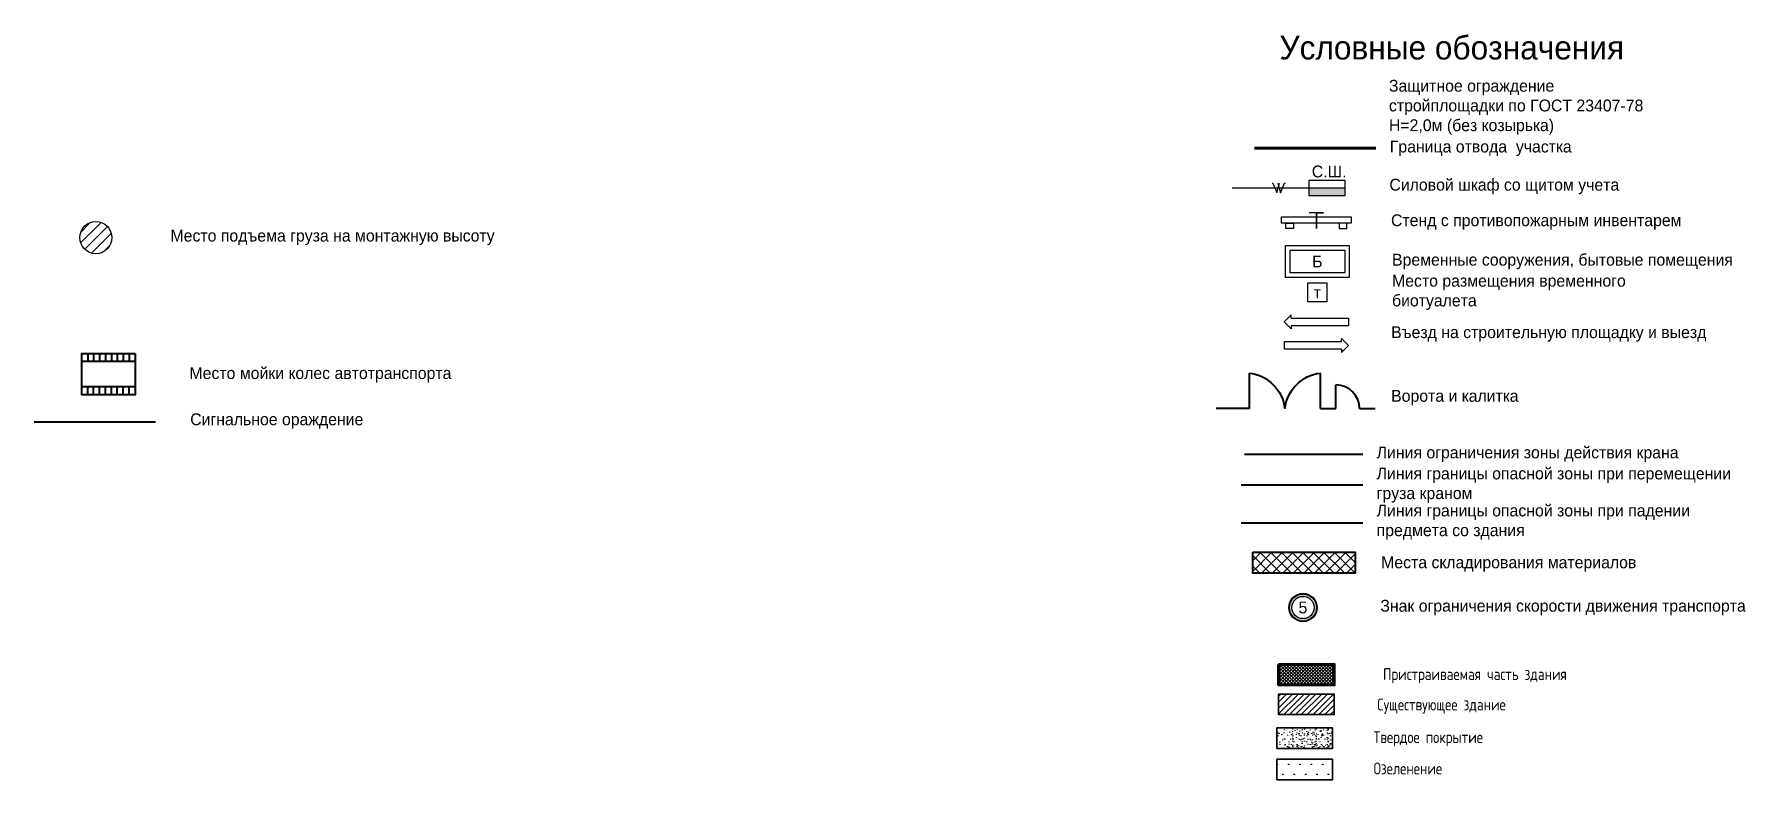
# Model space of a CAD drawing. Header units: millimetres. Extents: x 172667 to 1873135, y -274708 to 168495.
# Drawn here: x 172667 to 353501, y -104782 to -26061 of the extents above.
import ezdxf
from ezdxf.enums import TextEntityAlignment as Align

# ---------------------------------------------------------------- set-up
doc = ezdxf.new("R2010")
doc.units = ezdxf.units.MM
doc.linetypes.add('05.Ограждение стройплощадки', pattern=[8.0002, 3, -0.0001, -0.0001, 3, -2])
doc.linetypes.add('CONTINOUS', pattern=[0])
for name, color, linetype, lineweight in [('002 ОГРАЖДЕНИЕ', 82, '05.Ограждение стройплощадки', 40), ('005 ДОРОГА', 32, 'Continuous', 50), ('007 СКЛАД', 202, 'Continuous', 40), ('009 ЭНЕРГИЯ', 12, '07.Энергоснабжение', 25), ('010 ОГР.ДЕЙСТВ.', 3, '04.Линия ограничения', 40), ('011 ОП.ЗОНА.КРАН', 1, '02.Опасная зона кран', 40), ('012 ОП.ЗОНА.ЗДАНИЕ', 171, '01.Опасная зона здание', 40), ('017 ОТВОД', 7, '13.Граница отвода', 70), ('аннотации', 203, 'Continuous', 13), ('толстые', 153, 'Continuous', 35), ('штриховки', 8, 'Continuous', 5)]:
    doc.layers.add(name, color=color, linetype=linetype, lineweight=lineweight)
doc.styles.get("Standard").update_dxf_attribs({"font": '', "height": 500})
doc.styles.add('ГОСТ h2.5', font='', dxfattribs={"height": 2.5})
doc.styles.get('Standard').set_extended_font_data('T-FLEX Type A')
doc.styles.get('ГОСТ h2.5').set_extended_font_data('GOST type A')
doc.linetypes.add('01.Опасная зона здание', pattern='A,1,-2,10,-0.05,[1,линии ППР.shx,S=0.2,R=180,X=0,Y=-1],-0.05,10,-2', length=25.1)
doc.linetypes.add('02.Опасная зона кран', pattern='A,1,-2,10,-0.05,[3,линии ППР.shx,S=0.2,R=180,X=0,Y=-1],-0.05,10,-2', length=25.1)
doc.linetypes.add('04.Линия ограничения', pattern='A,20,[4,линии ППР.shx,S=1.25,R=135,X=1.25,Y=0],-2.5', length=22.5)
doc.linetypes.add('07.Энергоснабжение', pattern='A,25,-1,[9,SHAPES,S=0.004,R=0,X=0,Y=0],-1', length=27)
doc.linetypes.add('12.Сигнальное ограждение', pattern='A,10,[15,SHAPES,S=0.01,R=0,X=0,Y=0],-0.5', length=10.5)
doc.linetypes.add('13.Граница отвода', pattern='A,20,[14,SHAPES,S=0.01,R=0,X=0,Y=0],-2.5', length=22.5)

# ---------------------------------------------------------------- blocks, each defined once
blk = doc.blocks.new('стент с противопожарным инвентарем')
at = {"lineweight": 30, "ltscale": 100}
for points in [[(-1471, 494), (1471, 494), (1471, 230), (-1471, 230)], [(-1289, 230), (-960, 230), (-960, 0), (-1289, 0)], [(1289, 230), (960, 230), (960, 0), (1289, 0)]]:
    blk.add_lwpolyline(points, close=True, dxfattribs=at)
blk.add_lwpolyline([(0, 667), (0, 0), (0, 667), (300, 667), (-300, 667)], dxfattribs=at)
blk = doc.blocks.new('въезд')
at = {"layer": '005 ДОРОГА', "lineweight": 25, "ltscale": 200}
for p, q in [((-1362, 0), (-1062, 300)), ((-1362, 0), (-1062, -300)), ((-1062, 150), (-1062, 300)), ((-1062, 150), (1362, 150)), ((1362, 150), (1362, -150)), ((-1062, -150), (1362, -150)), ((-1062, -150), (-1062, -300))]:
    blk.add_line(p, q, dxfattribs=at)
blk = doc.blocks.new('ворота')
at = {"layer": '002 ОГРАЖДЕНИЕ', "linetype": 'ByBlock', "ltscale": 200}
for p, q in [((-3000, 0), (-3000, 3000)), ((3000, 0), (3000, 3000))]:
    blk.add_line(p, q, dxfattribs=at)
for centre, start, end in [((-3414, -414), 6.91291, 83.08709), ((3414, -414), 96.91291, 173.08709)]:
    blk.add_arc(centre, 3439, start, end, dxfattribs=at)
blk = doc.blocks.new('калитка')
at = {"layer": '002 ОГРАЖДЕНИЕ', "linetype": 'ByBlock'}
blk.add_line((-500, 0), (-500, 1000), dxfattribs=at)
blk.add_arc((-500, 0), 1000, 0, 90, dxfattribs=at)
blk = doc.blocks.new('С.Ш.')
at = {"layer": '009 ЭНЕРГИЯ', "ltscale": 100}
blk.add_hatch(color=256, dxfattribs=at).paths.add_polyline_path([(1500, 0), (1500, 325), (0, 325), (0, 0)])
at = {"layer": '009 ЭНЕРГИЯ', "lineweight": 30, "ltscale": 400}
blk.add_line((0, 325), (1500, 325), dxfattribs=at)
blk.add_lwpolyline([(0, 650), (1500, 650), (1500, 0), (0, 0)], close=True, dxfattribs=at)
blk = doc.blocks.new('огр.скорости')
at = {"ltscale": 200}
h = blk.add_hatch(color=20, dxfattribs=at)
h.paths.add_polyline_path([(-570, 0, 0.214798), (-378, -427), (-197, -427, -0.292358), (-470, 0, -1), (470, 0, -0.291644), (198, -426), (379, -426, 0.21411), (570, 0, 1)])
h.paths.add_polyline_path([(379, -426), (198, -426, -0.220675), (-197, -427), (-378, -427, 0.379706)])
for radius in [600, 570, 470]:
    blk.add_circle((0, 0), radius, dxfattribs=at)
blk.add_text('5', height=500, dxfattribs=at).set_placement((0, 0), align=Align.MIDDLE)
blk = doc.blocks.new('пункт мойки колес')
at = {"layer": '005 ДОРОГА', "lineweight": 40, "ltscale": 200}
for p, q in [((-1750, 1750), (-1075, 1750)), ((-1075, 2250), (-1075, -2250)), ((1075, 2250), (1075, -2250)), ((1750, 1750), (1075, 1750)), ((-1750, 1250), (-1075, 1250)), ((-1750, 750), (-1075, 750)), ((-1750, 250), (-1075, 250)), ((1750, 1250), (1075, 1250)), ((1750, 750), (1075, 750)), ((1750, 250), (1075, 250)), ((-1750, -250), (-1075, -250)), ((-1750, -750), (-1075, -750)), ((-1750, -1250), (-1075, -1250)), ((1750, -250), (1075, -250)), ((1750, -750), (1075, -750)), ((1750, -1250), (1075, -1250)), ((-1750, -1750), (-1075, -1750)), ((1750, -1750), (1075, -1750))]:
    blk.add_line(p, q, dxfattribs=at)
blk.add_lwpolyline([(-1750, 2250), (1750, 2250), (1750, -2250), (-1750, -2250)], close=True, dxfattribs=at)

msp = doc.modelspace()

# ---------------------------------------------------------------- hatches: boundary and pattern name
at = {"ltscale": 200}
h = msp.add_hatch(dxfattribs=at)
h.set_pattern_fill('ANSI31', color=256, scale=250, style=0)
h.set_pattern_definition([(45, (79112.4, 168882.7), (-561.266, 561.266), [])])
h.paths.add_polyline_path([(177479.8, -47538.1, 1), (180872.1, -47538.1, 1)])
at = {"layer": '007 СКЛАД', "lineweight": 25, "ltscale": 200}
h = msp.add_hatch(dxfattribs=at)
h.set_pattern_fill('ANSI37', color=256, scale=250, style=0)
h.set_pattern_definition([(45, (-1434883.6, 290170.6), (-561.266, 561.266), []), (135, (-1434883.6, 290170.6), (-561.266, -561.266), [])])
h.paths.add_polyline_path([(301405.4, -80753.4), (301405.4, -82977.9), (312228.9, -82977.9), (312228.9, -80753.4)], flags=0)
at = {"layer": 'штриховки', "linetype": 'ByBlock', "ltscale": 500}
h = msp.add_hatch(dxfattribs=at)
h.set_pattern_fill('ANSI37', color=21, scale=2000, style=0)
h.set_pattern_definition([(45, (192883.6, -133265.17), (-176.7767, 176.7767), []), (135, (192883.6, -133265.17), (-176.7767, -176.7767), [])])
h.paths.add_polyline_path([(310026.2, -92601.5), (304142.5, -92601.5), (304142.5, -94763.1), (310026.2, -94763.1)])
h = msp.add_hatch(dxfattribs=at)
h.set_pattern_fill('ANSI31', color=256, scale=3500, style=0)
h.set_pattern_definition([(45, (68296.92, -153011.75), (-309.3592, 309.3592), [])])
h.paths.add_polyline_path([(310026.2, -95743.7), (304142.5, -95743.7), (304142.5, -97905.3), (310026.2, -97905.3)])
h = msp.add_hatch(dxfattribs=at)
h.set_pattern_fill('SCREED', color=256, scale=2500, style=0)
h.set_pattern_definition([(0, (68125, -149951.9), (5000, 1250), [-625, 0, -1875, 0]), (0, (68125, -149889.4), (5000, 1250), [-250, 0, -875, 0, -450, 0, -1875, 0]), (0, (68125, -149826.9), (5000, 1250), [-125, 0, -625, 0, -625, 0, -1375, 0, -450, 0]), (0, (68125, -149764.4), (5000, 1250), [-450, 0, -2000, 0]), (0, (68125, -149701.9), (5000, 1250), [-1500, 0, -1500, 0]), (0, (68125, -149639.4), (5000, 1250), [-2125, 0]), (0, (68125, -149576.9), (5000, 1250), [-625, 0, -2750, 0]), (0, (68125, -149514.4), (5000, 1250), [-875, 0, -500, 0]), (0, (68125, -149451.9), (5000, 1250), [-1250, 0]), (0, (68125, -149326.9), (5000, 1250), [-175, 0, -1875, 0, -1125, 0]), (0, (68125, -149264.4), (5000, 1250), [-250, 0, -25, 0, -625, 0]), (0, (68125, -149201.9), (5000, 1250), [-125, 0, -1625, 0, -1875, 0]), (0, (68125, -149139.4), (5000, 1250), [-1250, 0]), (0, (68125, -149076.9), (5000, 1250), [-625, 0, -2625, 0]), (0, (68125, -148951.9), (5000, 1250), [-3000, 0]), (0, (68125, -148889.4), (5000, 1250), [-625, 0, -50, 0, -875, 0]), (0, (68125, -148826.9), (5000, 1250), [-175, 0, -1250, 0, -500, 0, -875, 0, -1000, 0]), (0, (68125, -148764.4), (5000, 1250), [-375, 0, -500, 0, -1250, 0, -50, 0, -625, 0]), (0, (68125, -148701.9), (5000, 1250), [-1250, 0])])
h.paths.add_polyline_path([(309854.2, -99308.5), (303970.5, -99308.5), (303970.5, -101470.1), (309854.2, -101470.1)])
h = msp.add_hatch(dxfattribs=at)
h.set_pattern_fill('GRASS2', color=3, scale=1500, style=0)
h.set_pattern_definition([(0, (68124.9, -149951.9), (600, 1039.2305), [150, -1050]), (90, (68199.94, -149951.9), (-600, 1039.2305), [75, -2003.461]), (90, (68218.7, -149951.9), (-600, 1039.2305), [60, -2018.461]), (90, (68181.2, -149951.9), (-600, 1039.2305), [60, -2018.461]), (60, (68237.4, -149951.9), (-600, 1039.2305), [48, -1152]), (120, (68162.4, -149951.9), (-1200, 5e-07), [48, -1152])])
h.paths.add_polyline_path([(309854.2, -102620.8), (303970.5, -102620.8), (303970.5, -104782.4), (309854.2, -104782.4)])

# ---------------------------------------------------------------- linework, layer by layer
at = {"ltscale": 500}
for points in [[(303449.4, -41795.1), (303547.9, -41795.1), (303947.4, -42787.1), (304249.9, -41793.7)], [(304048.5, -41789.5), (304354.7, -42795), (304749, -41793.7), (304870.7, -41793.7)]]:
    msp.add_lwpolyline(points, dxfattribs=at)
at = {"lineweight": 30, "ltscale": 100}
for points in [[(304862.8, -48369.4), (311612.8, -48369.4), (311612.8, -51744.4), (304862.8, -51744.4)], [(305349.7, -48856.3), (311126, -48856.3), (311126, -51257.6), (305349.7, -51257.6)], [(307237.8, -52319.8), (309237.8, -52319.8), (309237.8, -54319.8), (307237.8, -54319.8)]]:
    msp.add_lwpolyline(points, close=True, dxfattribs=at)
at = {"lineweight": 30, "ltscale": 200}
msp.add_circle((179176, -47538.1), 1696.2, dxfattribs=at)
at = {"layer": '002 ОГРАЖДЕНИЕ', "linetype": 'CONTINOUS', "ltscale": 400}
for p, q in [((301055.9, -65588.1), (297532.1, -65588.1)), ((308555.9, -65588.1), (310198.8, -65588.1)), ((312698.8, -65588.1), (314341.7, -65588.1))]:
    msp.add_line(p, q, dxfattribs=at)
at = {"layer": '007 СКЛАД', "ltscale": 500}
msp.add_lwpolyline([(301405.4, -80753.4), (312228.9, -80753.4), (312228.9, -82977.9), (301405.4, -82977.9)], close=True, dxfattribs=at)
at = {"layer": '009 ЭНЕРГИЯ', "lineweight": 25, "ltscale": 200}
msp.add_line((299246.9, -42293.9), (311138, -42293.9), dxfattribs=at)
at = {"layer": '010 ОГР.ДЕЙСТВ.'}
msp.add_line((300547.4, -70406.7), (313026.5, -70406.7), dxfattribs=at)
at = {"layer": '011 ОП.ЗОНА.КРАН', "color": 3, "linetype": '12.Сигнальное ограждение', "lineweight": 40}
msp.add_line((185491.3, -67011.4), (172666.9, -67011.4), dxfattribs=at)
at = {"layer": '011 ОП.ЗОНА.КРАН', "ltscale": 0.9}
msp.add_line((313026.5, -73669.5), (300202.1, -73669.5), dxfattribs=at)
at = {"layer": '012 ОП.ЗОНА.ЗДАНИЕ', "ltscale": 0.9}
msp.add_line((313026.5, -77682.4), (300202.1, -77682.4), dxfattribs=at)
at = {"layer": '017 ОТВОД', "color": 1, "linetype": '13.Граница отвода', "lineweight": 60}
msp.add_line((301590.5, -38107.7), (314415, -38107.7), dxfattribs=at)
at = {"layer": 'толстые', "linetype": 'ByBlock', "lineweight": 60, "ltscale": 500}
msp.add_lwpolyline([(304142.5, -92601.5), (310026.2, -92601.5), (310026.2, -94763.1), (304142.5, -94763.1)], close=True, dxfattribs=at)
at = {"layer": 'толстые', "linetype": 'ByBlock', "ltscale": 500}
for points in [[(304142.5, -95743.7), (310026.2, -95743.7), (310026.2, -97905.3), (304142.5, -97905.3)], [(303970.5, -99308.5), (309854.2, -99308.5), (309854.2, -101470.1), (303970.5, -101470.1)], [(303970.5, -102620.8), (309854.2, -102620.8), (309854.2, -104782.4), (303970.5, -104782.4)]]:
    msp.add_lwpolyline(points, close=True, dxfattribs=at)

# ---------------------------------------------------------------- block references
at = {"xscale": 2.5, "yscale": 2.5, "zscale": 2.5}
for name, p in [('стент с противопожарным инвентарем', (308129.9, -46578.8)), ('огр.скорости', (306717.5, -86597.6))]:
    msp.add_blockref(name, p, dxfattribs=at)
at = {"xscale": 1.25, "yscale": 1.25, "zscale": 1.25, "rotation": 270}
msp.add_blockref('пункт мойки колес', (180503.9, -61954.5), dxfattribs=at)
at = {"linetype": 'ByBlock', "xscale": 2.5, "yscale": 2.5, "zscale": 2.5}
msp.add_blockref('калитка', (311448.8, -65588.1), dxfattribs=at)
at = {"layer": '002 ОГРАЖДЕНИЕ', "linetype": 'ByBlock', "xscale": -1.25, "yscale": 1.25, "zscale": 1.25}
msp.add_blockref('ворота', (304805.9, -65588.1), dxfattribs=at)
at = {"layer": '005 ДОРОГА', "yscale": 2.5, "zscale": 2.5}
for p, xscale in [((308119.1, -56428.3), 2.5), ((308119.1, -58928.3), -2.5)]:
    msp.add_blockref('въезд', p, dxfattribs=dict(at, xscale=xscale))
at = {"layer": '009 ЭНЕРГИЯ', "xscale": 2.5, "yscale": 2.5, "zscale": 2.5}
msp.add_blockref('С.Ш.', (307388, -43106.4), dxfattribs=at)

# ---------------------------------------------------------------- texts
at = {"ltscale": 100}
msp.add_text('С.Ш.', height=1250, dxfattribs=at).set_placement((309483.6, -40550.6), align=Align.MIDDLE_CENTER)
for s, p in [('Б', (308237.8, -50056.9)), ('т', (308237.8, -53319.8))]:
    msp.add_text(s, height=1250, dxfattribs=at).set_placement(p, align=Align.MIDDLE)
at = {"insert": (322443, -27493.9), "char_height": 2500, "width": 37823.168, "attachment_point": 5}
msp.add_mtext('{\\fT-FLEX Type A|b0|i0|c204|p2;Условные} {\\fT-FLEX Type A|b0|i0|c204|p2;обозначения}', dxfattribs=at)
at = {"ltscale": 100, "char_height": 1250, "attachment_point": 4}
for s, insert, width in [('Защитное ограждение стройплощадки по ГОСТ 23407-78 Н=2,0м (без козырька)', (315801.2, -33772.3), 29326.732), ('Граница отвода  участка ', (315891.7, -38107.7), 37072.745), ('{\\fT-FLEX Type A|b0|i0|c204|p2;Силовой} {\\fT-FLEX Type A|b0|i0|c204|p2;шкаф со щитом учета}', (315850.2, -42137.3), 29415.98), ('{\\fT-FLEX Type A|b0|i0|c204|p2;Стенд} {\\fT-FLEX Type A|b0|i0|c204|p2;с} {\\fT-FLEX Type A|b0|i0|c204|p2;противопожарным} {\\fT-FLEX Type A|b0|i0|c204|p2;инвентарем}', (316018.9, -45892.6), 34523.904), ('{\\fT-FLEX Type A|b0|i0|c204|p2;Место} {\\fT-FLEX Type A|b0|i0|c204|p2;подъема} {\\fT-FLEX Type A|b0|i0|c204|p2;груза} {\\fT-FLEX Type A|b0|i0|c204|p2;на} {\\fT-FLEX Type A|b0|i0|c204|p2;монтажную} {\\fT-FLEX Type A|b0|i0|c204|p2;высоту}', (187064.9, -47512.6), 38163.724), ('{\\fT-FLEX Type A|b0|i0|c204|p2;Временные сооружения, бытовые помещения}', (316126.8, -50056.9), 34523.904), ('{\\fT-FLEX Type A|b0|i0|c204|p2;Место} {\\fT-FLEX Type A|b0|i0|c204|p2;размещения временного биотуалета}', (316126.8, -53319.8), 29415.98), ('{\\fT-FLEX Type A|b0|i0|c204|p2;Въезд на строительную площадку и выезд}', (316032.5, -57709.7), 50275.524), ('{\\fT-FLEX Type A|b0|i0|c204|p2;Место мойки колес автотранспорта}', (189066.8, -62030.7), 50275.524), ('{\\fT-FLEX Type A|b0|i0|c204|p2;Ворота и калитка}', (316032.5, -64432.1), 50275.524), ('Сигнальное ораждение', (189147, -66909.3), 40193.236), ('{\\fT-FLEX Type A|b0|i0|c204|p2;Линия} {\\fT-FLEX Type A|b0|i0|c204|p2;ограничения} {\\fT-FLEX Type A|b0|i0|c204|p2;зоны} {\\fT-FLEX Type A|b0|i0|c204|p2;действия} {\\fT-FLEX Type A|b0|i0|c204|p2;крана}', (314503.3, -70406.7), 32506.357), ('{\\fT-FLEX Type A|b0|i0|c204|p2;Линия} {\\fT-FLEX Type A|b0|i0|c204|p2;границы} {\\fT-FLEX Type A|b0|i0|c204|p2;опасной} {\\fT-FLEX Type A|b0|i0|c204|p2;зоны} {\\fT-FLEX Type A|b0|i0|c204|p2;при перемещении груза краном}', (314503.3, -73669.5), 40193.236), ('Линия границы опасной зоны при падении предмета со здания', (314503.3, -77580.2), 40193.236), ('Места складирования материалов ', (314976.9, -82009.4), 34523.904), ('{\\fT-FLEX Type A|b0|i0|c204|p2;Знак} {\\fT-FLEX Type A|b0|i0|c204|p2;ограничения} {\\fT-FLEX Type A|b0|i0|c204|p2;скорости} {\\fT-FLEX Type A|b0|i0|c204|p2;движения} {\\fT-FLEX Type A|b0|i0|c204|p2;транспорта}', (314891.1, -86597.6), 50275.524)]:
    msp.add_mtext(s, dxfattribs=dict(at, insert=insert, width=width))
at = {"layer": 'аннотации', "color": 0, "style": 'ГОСТ h2.5'}
for s, p in [(' Пристраиваемая часть здания', (314534.8, -94251.3)), ('Существующее здание', (314561.1, -97462.7)), ('Твердое покрытие', (314170.4, -100906.9)), ('Озеленение', (314170.4, -104219.2))]:
    msp.add_text(s, height=1250, dxfattribs=at).set_placement(p)

doc.saveas('drawing.dxf')
